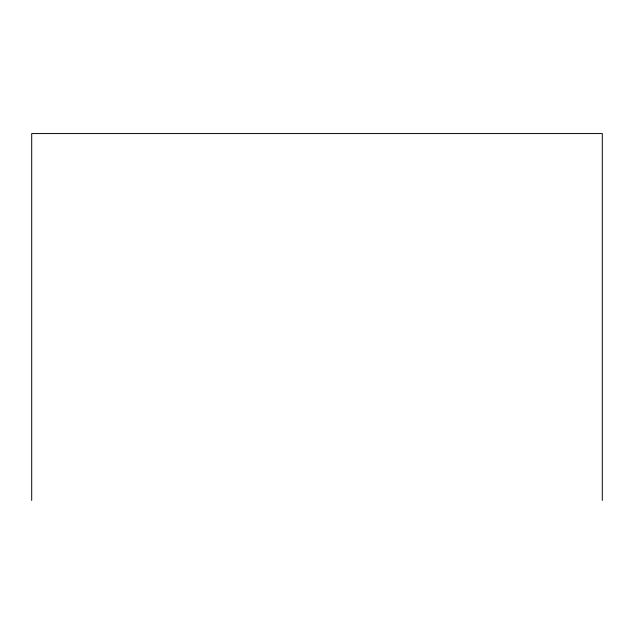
<?xml version="1.0" encoding="UTF-8"?>
<svg xmlns="http://www.w3.org/2000/svg" width="634" height="634" viewBox="0 0 634 634"><rect width="100%" height="100%" fill="white"/><g stroke="black" fill="none" stroke-linecap="round" stroke-linejoin="round"><path stroke-width="0.95" d="M602.3 500.44L602.3 133.56L31.7 133.56L31.7 500.44"/></g></svg>
